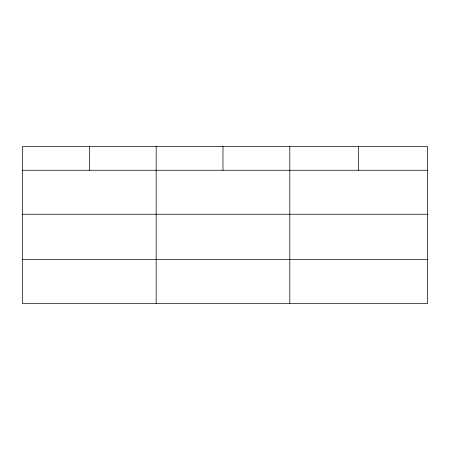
<?xml version="1.0" encoding="UTF-8"?>
<svg xmlns="http://www.w3.org/2000/svg" width="450" height="450" viewBox="0 0 450 450"><rect width="100%" height="100%" fill="white"/><g stroke="black" fill="none" stroke-linecap="round" stroke-linejoin="round"><path stroke-width="0.67" d="M427.5 214.245L427.5 146.458L22.5 146.458L22.5 303.542L427.5 303.542L427.5 214.245L22.5 214.245M22.5 170.263L427.5 170.263M22.5 259.56L427.5 259.56M358.65 146.458L358.65 170.263M289.8 146.458L289.8 303.542M222.975 146.458L222.975 170.263M156.15 146.458L156.15 303.542M89.325 146.458L89.325 170.263"/></g></svg>
